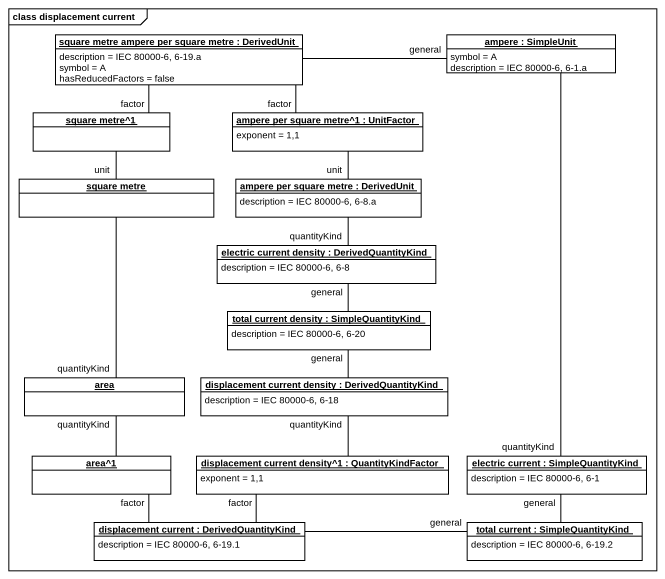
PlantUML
@startuml
mainframe class displacement current
hide circle
hide empty members
object "square metre ampere per square metre : DerivedUnit" as square_metre_ampere_per #FFFFFF {
  description = IEC 80000-6, 6-19.a
  symbol = A
  hasReducedFactors = false
}
object "ampere : SimpleUnit" as ampere #FFFFFF {
  symbol = A
  description = IEC 80000-6, 6-1.a
}
object "square metre^1" as square_metre_1 #FFFFFF
object "ampere per square metre^1 : UnitFactor" as ampere_per_square_metre_1 #FFFFFF {
  exponent = 1,1
}
object "square metre" as square_metre #FFFFFF
object "ampere per square metre : DerivedUnit" as ampere_per_square_metre #FFFFFF {
  description = IEC 80000-6, 6-8.a
}
object "electric current density : DerivedQuantityKind" as electric_current_density #FFFFFF {
  description = IEC 80000-6, 6-8
}
object "total current density : SimpleQuantityKind" as total_current_density #FFFFFF {
  description = IEC 80000-6, 6-20
}
object area #FFFFFF
object "displacement current density : DerivedQuantityKind" as displacement_current_density #FFFFFF {
  description = IEC 80000-6, 6-18
}
object "area^1" as area_1 #FFFFFF
object "displacement current density^1 : QuantityKindFactor" as displacement_current #FFFFFF {
  exponent = 1,1
}
object "electric current : SimpleQuantityKind" as electric_current #FFFFFF {
  description = IEC 80000-6, 6-1
}
object "displacement current : DerivedQuantityKind" as displacement_current_2 #FFFFFF {
  description = IEC 80000-6, 6-19.1
}
object "total current : SimpleQuantityKind" as total_current #FFFFFF {
  description = IEC 80000-6, 6-19.2
}
ampere -left- square_metre_ampere_per : general
ampere -- electric_current : quantityKind
square_metre_1 -up- square_metre_ampere_per : factor
ampere_per_square_metre_1 -left- square_metre_ampere_per : factor
square_metre -up- square_metre_1 : unit
square_metre -- area : quantityKind
ampere_per_square_metre -up- ampere_per_square_metre_1 : unit
ampere_per_square_metre -- electric_current_density : quantityKind
total_current_density -up- electric_current_density : general
area -- area_1 : quantityKind
displacement_current_density -up- total_current_density : general
displacement_current_density -- displacement_current : quantityKind
area_1 -- displacement_current_2 : factor
displacement_current -left- displacement_current_2 : factor
displacement_current_2 -right- total_current : general
total_current -up- electric_current : general
@enduml
